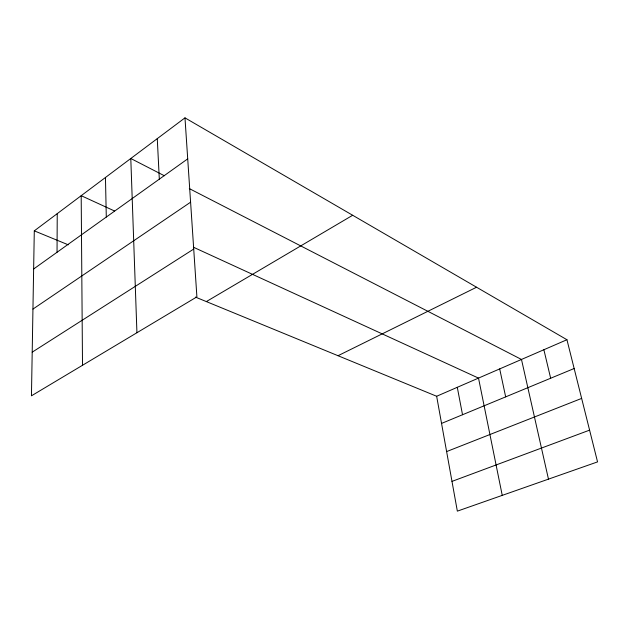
<?xml version="1.0" encoding="UTF-8"?>
<svg xmlns="http://www.w3.org/2000/svg" width="629" height="629" viewBox="0 0 629 629"><rect width="100%" height="100%" fill="white"/><g stroke="black" fill="none" stroke-linecap="round" stroke-linejoin="round"><path stroke-width="0.94" d="M57.042 252.268L57.239 213.648M34.296 230.851L31.45 395.822L196.901 296.864L184.981 117.859L34.296 230.851L68.27 244.823M33.636 269L187.709 158.862M32.944 309.083L190.595 202.192M32.205 352.161L193.716 249.06M206.343 301.582L352.68 215.267M338.017 355.715L476.562 287.233M436.652 396.262L566.941 339.731L597.55 461.898L457.346 511.141L436.652 396.262L195.446 297.1M441.542 423.427L574.151 368.515M446.614 451.583L581.644 398.409M451.984 481.389L589.593 430.142M114.564 211.006L81.188 195.682L82.509 365.284M193.402 247.205L478.512 378.1L502.241 495.377M164.318 175.735L130.793 158.492L136.933 332.733M189.298 188.582L521.48 359.458L548.472 479.141M184.981 117.859L566.941 339.731M543.881 349.732L550.658 378.241M499.693 368.909L505.669 396.875M457.291 387.307L462.527 414.739M157.274 138.632L159.318 179.155M105.46 177.488L106.293 217.06"/></g></svg>
